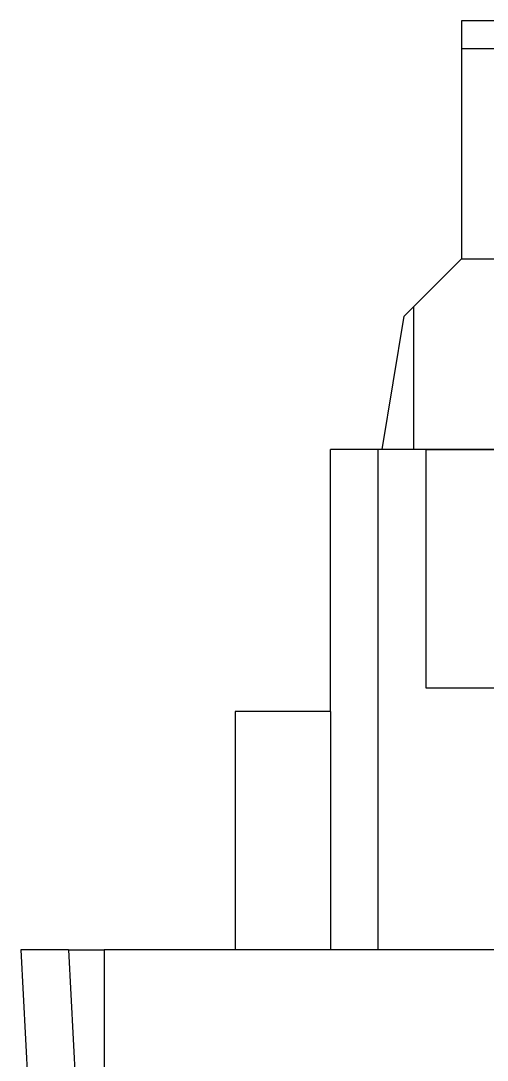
# Model space of a CAD drawing. Header units: millimetres. Extents: x -210 to 210, y -148 to 148.
# Drawn here: x -176.82 to -167.03, y -19.67 to 2.14 of the extents above; entities that cross this region are included whole.
import ezdxf

# ---------------------------------------------------------------- set-up
doc = ezdxf.new("R2010")
doc.units = ezdxf.units.MM
doc.layers.get('0').update_dxf_attribs({"lineweight": 18})

msp = doc.modelspace()

# ---------------------------------------------------------------- linework, layer by layer
at = {"color": 7, "lineweight": 30}
for p, q in [((-134.072, 2.144), (-167.572, 2.144)), ((-126.572, -17.356), (-175.072, -17.356))]:
    msp.add_line(p, q, dxfattribs=at)
at = {"color": 7, "lineweight": 30, "ltscale": 0.014477}
msp.add_line((-167.572, 2.144), (-167.572, 1.565), dxfattribs=at)
at = {"color": 7, "lineweight": 30, "ltscale": 0.06566}
msp.add_line((-167.572, 1.565), (-164.945, 1.565), dxfattribs=at)
at = {"color": 7, "lineweight": 30, "ltscale": 0.110533}
msp.add_line((-167.572, 1.565), (-167.572, -2.856), dxfattribs=at)
at = {"color": 7, "lineweight": 30, "ltscale": 0.035355}
msp.add_line((-168.572, -3.856), (-167.572, -2.856), dxfattribs=at)
at = {"color": 7, "lineweight": 30, "ltscale": 0.05}
for p, q in [((-167.572, -2.856), (-165.572, -2.856)), ((-170.322, -12.356), (-172.322, -12.356))]:
    msp.add_line(p, q, dxfattribs=at)
at = {"color": 7, "lineweight": 30, "ltscale": 0.007071}
msp.add_line((-168.572, -3.856), (-168.772, -4.056), dxfattribs=at)
at = {"color": 7, "lineweight": 30, "ltscale": 0.075}
for p, q in [((-168.572, -6.856), (-168.572, -3.856)), ((-168.322, -6.856), (-165.322, -6.856)), ((-168.322, -11.856), (-165.322, -11.856))]:
    msp.add_line(p, q, dxfattribs=at)
at = {"color": 7, "lineweight": 30, "ltscale": 0.070965}
msp.add_line((-169.238, -6.856), (-168.772, -4.056), dxfattribs=at)
at = {"color": 7, "lineweight": 30, "ltscale": 0.1375}
msp.add_line((-170.322, -12.356), (-170.322, -6.856), dxfattribs=at)
at = {"color": 7, "lineweight": 30, "ltscale": 0.025}
msp.add_line((-169.322, -6.856), (-170.322, -6.856), dxfattribs=at)
at = {"color": 7, "lineweight": 30, "ltscale": 0.2625}
msp.add_line((-169.322, -17.356), (-169.322, -6.856), dxfattribs=at)
at = {"color": 7, "lineweight": 30, "ltscale": 0.166144}
msp.add_line((-162.676, -6.856), (-169.322, -6.856), dxfattribs=at)
at = {"color": 7, "lineweight": 30, "ltscale": 0.125}
for p, q in [((-168.322, -6.856), (-168.322, -11.856)), ((-172.322, -12.356), (-172.322, -17.356)), ((-170.322, -12.356), (-170.322, -17.356))]:
    msp.add_line(p, q, dxfattribs=at)
at = {"color": 7, "lineweight": 30, "ltscale": 0.200274}
for p, q in [((-176.822, -17.356), (-176.402, -25.356)), ((-175.823, -17.356), (-175.404, -25.356))]:
    msp.add_line(p, q, dxfattribs=at)
at = {"color": 7, "lineweight": 30, "ltscale": 0.024966}
msp.add_line((-175.823, -17.356), (-176.822, -17.356), dxfattribs=at)
at = {"color": 7, "lineweight": 30, "ltscale": 0.018784}
msp.add_line((-175.823, -17.356), (-175.072, -17.356), dxfattribs=at)
at = {"color": 7, "lineweight": 30, "ltscale": 0.28285}
msp.add_line((-175.072, -17.356), (-175.072, -28.67), dxfattribs=at)
at = {"color": 7, "lineweight": 30, "ltscale": 0.2}
msp.add_line((-161.322, -17.356), (-169.322, -17.356), dxfattribs=at)

doc.saveas('drawing.dxf')
